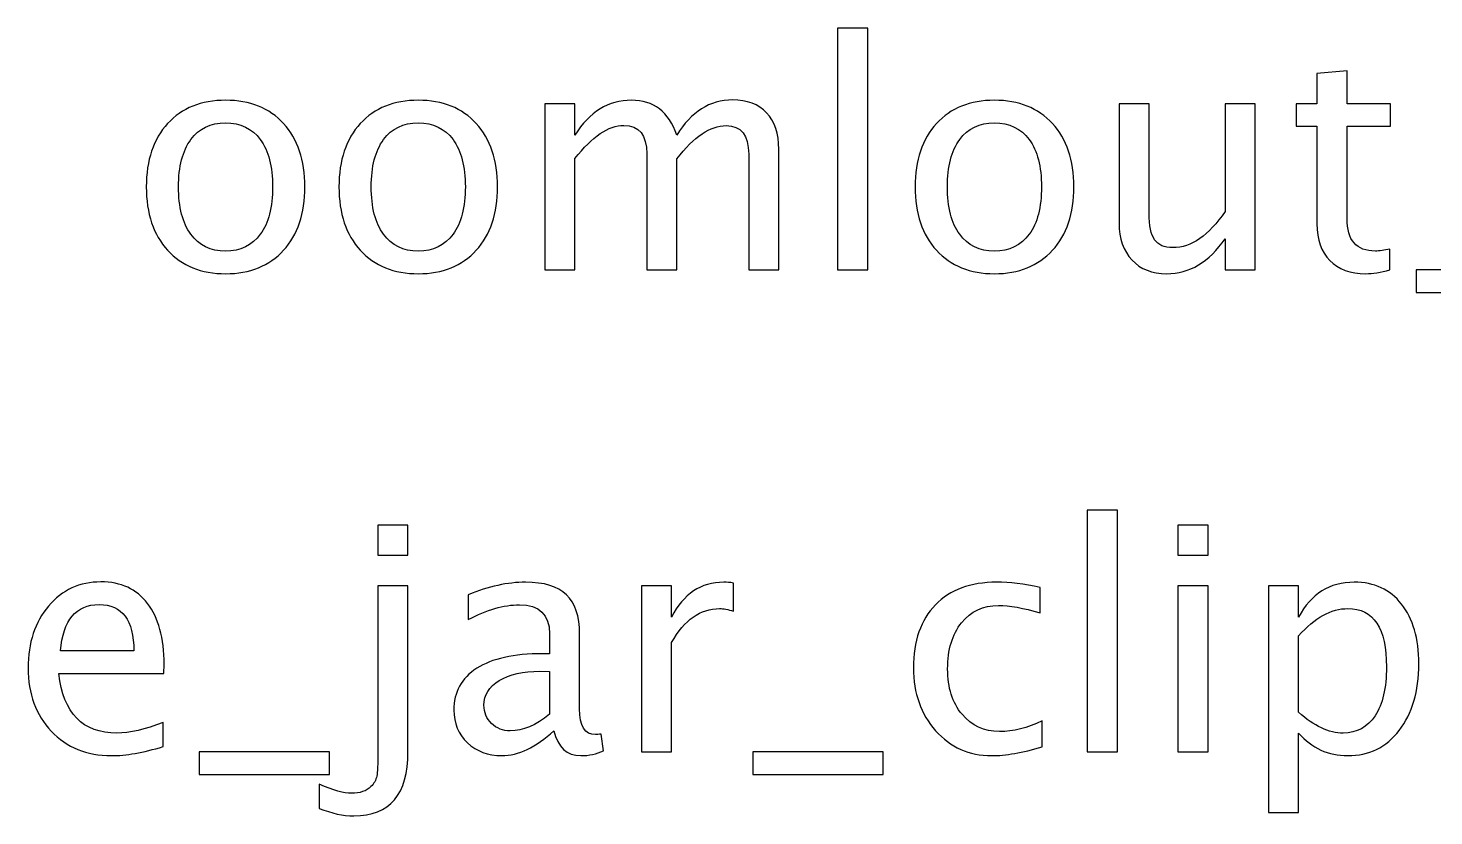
# Model space of a CAD drawing. Header units: centimetres. Extents: x -87 to 69, y -70 to 88.
# Drawn here: x -38.33 to -14.61, y 74.46 to 87.75 of the extents above; entities that cross this region are included whole.
import ezdxf

# ---------------------------------------------------------------- set-up
doc = ezdxf.new("R2010")
doc.units = ezdxf.units.CM
doc.header["$MEASUREMENT"] = 0
doc.layers.add('Layer 1', color=7, linetype='Continuous')

msp = doc.modelspace()

# ---------------------------------------------------------------- linework, layer by layer
at = {"layer": 'Layer 1'}
for points, knots in [([(-24.66794, 83.67044), (-24.66794, 83.67044), (-24.66794, 87.75032), (-24.66794, 87.75032), (-24.66794, 87.75032), (-24.66794, 87.75032), (-24.15994, 87.75032), (-24.15994, 87.75032), (-24.15994, 87.75032), (-24.15994, 87.75032), (-24.15994, 83.67044), (-24.15994, 83.67044), (-24.15994, 83.67044), (-24.15994, 83.67044), (-24.66794, 83.67044), (-24.66794, 83.67044)], [0, 0, 0, 0, 0.2, 0.2, 0.2, 0.2, 0.4, 0.4, 0.4, 0.4, 0.6, 0.6, 0.6, 0.6, 1, 1, 1, 1]), ([(-15.34931, 83.67132), (-15.5063, 83.62811), (-15.643, 83.60694), (-15.75854, 83.60694), (-15.75854, 83.60694), (-16.01783, 83.60694), (-16.21979, 83.68102), (-16.36443, 83.82919), (-16.36443, 83.82919), (-16.50995, 83.97736), (-16.58227, 84.18285), (-16.58227, 84.44655), (-16.58227, 84.44655), (-16.58227, 84.44655), (-16.58227, 86.09402), (-16.58227, 86.09402), (-16.58227, 86.09402), (-16.58227, 86.09402), (-16.93329, 86.09402), (-16.93329, 86.09402), (-16.93329, 86.09402), (-16.93329, 86.09402), (-16.93329, 86.47503), (-16.93329, 86.47503), (-16.93329, 86.47503), (-16.93329, 86.47503), (-16.58227, 86.47503), (-16.58227, 86.47503), (-16.58227, 86.47503), (-16.58227, 86.47503), (-16.58227, 86.98214), (-16.58227, 86.98214), (-16.58227, 86.98214), (-16.58227, 86.98214), (-16.07427, 87.03065), (-16.07427, 87.03065), (-16.07427, 87.03065), (-16.07427, 87.03065), (-16.07427, 86.47503), (-16.07427, 86.47503), (-16.07427, 86.47503), (-16.07427, 86.47503), (-15.33873, 86.47503), (-15.33873, 86.47503), (-15.33873, 86.47503), (-15.33873, 86.47503), (-15.33873, 86.09402), (-15.33873, 86.09402), (-15.33873, 86.09402), (-15.33873, 86.09402), (-16.07427, 86.09402), (-16.07427, 86.09402), (-16.07427, 86.09402), (-16.07427, 86.09402), (-16.07427, 84.53827), (-16.07427, 84.53827), (-16.07427, 84.53827), (-16.07427, 84.17138), (-15.91464, 83.98794), (-15.59626, 83.98794), (-15.59626, 83.98794), (-15.52835, 83.98794), (-15.44633, 83.99941), (-15.34931, 84.02145), (-15.34931, 84.02145), (-15.34931, 84.02145), (-15.34931, 83.67132), (-15.34931, 83.67132)], [0, 0, 0, 0, 0.05555556, 0.05555556, 0.05555556, 0.05555556, 0.11111111, 0.11111111, 0.11111111, 0.11111111, 0.16666667, 0.16666667, 0.16666667, 0.16666667, 0.22222222, 0.22222222, 0.22222222, 0.22222222, 0.27777778, 0.27777778, 0.27777778, 0.27777778, 0.33333333, 0.33333333, 0.33333333, 0.33333333, 0.38888889, 0.38888889, 0.38888889, 0.38888889, 0.44444444, 0.44444444, 0.44444444, 0.44444444, 0.5, 0.5, 0.5, 0.5, 0.55555556, 0.55555556, 0.55555556, 0.55555556, 0.61111111, 0.61111111, 0.61111111, 0.61111111, 0.66666667, 0.66666667, 0.66666667, 0.66666667, 0.72222222, 0.72222222, 0.72222222, 0.72222222, 0.77777778, 0.77777778, 0.77777778, 0.77777778, 0.83333333, 0.83333333, 0.83333333, 0.83333333, 0.88888889, 0.88888889, 0.88888889, 0.88888889, 1, 1, 1, 1]), ([(-34.99376, 83.60694), (-35.40563, 83.60694), (-35.73195, 83.73835), (-35.97183, 84.00117), (-35.97183, 84.00117), (-36.21261, 84.26399), (-36.33255, 84.62118), (-36.33255, 85.07185), (-36.33255, 85.07185), (-36.33255, 85.52164), (-36.21261, 85.87795), (-35.97183, 86.13989), (-35.97183, 86.13989), (-35.73195, 86.40182), (-35.40563, 86.53323), (-34.99376, 86.53323), (-34.99376, 86.53323), (-34.58189, 86.53323), (-34.25557, 86.40182), (-34.01568, 86.13989), (-34.01568, 86.13989), (-33.77491, 85.87795), (-33.65496, 85.52164), (-33.65496, 85.07185), (-33.65496, 85.07185), (-33.65496, 84.62118), (-33.77491, 84.26399), (-34.01568, 84.00117), (-34.01568, 84.00117), (-34.25557, 83.73835), (-34.58189, 83.60694), (-34.99376, 83.60694)], [0, 0, 0, 0, 0.11111111, 0.11111111, 0.11111111, 0.11111111, 0.22222222, 0.22222222, 0.22222222, 0.22222222, 0.33333333, 0.33333333, 0.33333333, 0.33333333, 0.44444444, 0.44444444, 0.44444444, 0.44444444, 0.55555556, 0.55555556, 0.55555556, 0.55555556, 0.66666667, 0.66666667, 0.66666667, 0.66666667, 0.77777778, 0.77777778, 0.77777778, 0.77777778, 1, 1, 1, 1]), ([(-31.74291, 83.60694), (-32.15478, 83.60694), (-32.4811, 83.73835), (-32.72098, 84.00117), (-32.72098, 84.00117), (-32.96176, 84.26399), (-33.0817, 84.62118), (-33.0817, 85.07185), (-33.0817, 85.07185), (-33.0817, 85.52164), (-32.96176, 85.87795), (-32.72098, 86.13989), (-32.72098, 86.13989), (-32.4811, 86.40182), (-32.15478, 86.53323), (-31.74291, 86.53323), (-31.74291, 86.53323), (-31.33104, 86.53323), (-31.00472, 86.40182), (-30.76483, 86.13989), (-30.76483, 86.13989), (-30.52406, 85.87795), (-30.40411, 85.52164), (-30.40411, 85.07185), (-30.40411, 85.07185), (-30.40411, 84.62118), (-30.52406, 84.26399), (-30.76483, 84.00117), (-30.76483, 84.00117), (-31.00472, 83.73835), (-31.33104, 83.60694), (-31.74291, 83.60694)], [0, 0, 0, 0, 0.11111111, 0.11111111, 0.11111111, 0.11111111, 0.22222222, 0.22222222, 0.22222222, 0.22222222, 0.33333333, 0.33333333, 0.33333333, 0.33333333, 0.44444444, 0.44444444, 0.44444444, 0.44444444, 0.55555556, 0.55555556, 0.55555556, 0.55555556, 0.66666667, 0.66666667, 0.66666667, 0.66666667, 0.77777778, 0.77777778, 0.77777778, 0.77777778, 1, 1, 1, 1]), ([(-29.6086, 83.67044), (-29.6086, 83.67044), (-29.6086, 86.47503), (-29.6086, 86.47503), (-29.6086, 86.47503), (-29.6086, 86.47503), (-29.1006, 86.47503), (-29.1006, 86.47503), (-29.1006, 86.47503), (-29.1006, 86.47503), (-29.1006, 85.94498), (-29.1006, 85.94498), (-29.1006, 85.94498), (-28.85277, 86.33744), (-28.53527, 86.53323), (-28.14633, 86.53323), (-28.14633, 86.53323), (-27.77151, 86.53323), (-27.51663, 86.33744), (-27.38081, 85.94498), (-27.38081, 85.94498), (-27.14004, 86.34097), (-26.82606, 86.53853), (-26.44065, 86.53853), (-26.44065, 86.53853), (-26.19459, 86.53853), (-26.00321, 86.46621), (-25.86651, 86.32068), (-25.86651, 86.32068), (-25.72981, 86.17516), (-25.66101, 85.97143), (-25.66101, 85.7095), (-25.66101, 85.7095), (-25.66101, 85.7095), (-25.66101, 83.67044), (-25.66101, 83.67044), (-25.66101, 83.67044), (-25.66101, 83.67044), (-26.16901, 83.67044), (-26.16901, 83.67044), (-26.16901, 83.67044), (-26.16901, 83.67044), (-26.16901, 85.62571), (-26.16901, 85.62571), (-26.16901, 85.62571), (-26.16901, 85.94498), (-26.29601, 86.10461), (-26.55001, 86.10461), (-26.55001, 86.10461), (-26.81372, 86.10461), (-27.09065, 85.91852), (-27.38081, 85.54546), (-27.38081, 85.54546), (-27.38081, 85.54546), (-27.38081, 83.67044), (-27.38081, 83.67044), (-27.38081, 83.67044), (-27.38081, 83.67044), (-27.88881, 83.67044), (-27.88881, 83.67044), (-27.88881, 83.67044), (-27.88881, 83.67044), (-27.88881, 85.62748), (-27.88881, 85.62748), (-27.88881, 85.62748), (-27.88881, 85.94939), (-28.01757, 86.1099), (-28.27598, 86.1099), (-28.27598, 86.1099), (-28.53263, 86.1099), (-28.80779, 85.92293), (-29.1006, 85.5481), (-29.1006, 85.5481), (-29.1006, 85.5481), (-29.1006, 83.67044), (-29.1006, 83.67044), (-29.1006, 83.67044), (-29.1006, 83.67044), (-29.6086, 83.67044), (-29.6086, 83.67044)], [0, 0, 0, 0, 0.04761905, 0.04761905, 0.04761905, 0.04761905, 0.0952381, 0.0952381, 0.0952381, 0.0952381, 0.14285714, 0.14285714, 0.14285714, 0.14285714, 0.19047619, 0.19047619, 0.19047619, 0.19047619, 0.23809524, 0.23809524, 0.23809524, 0.23809524, 0.28571429, 0.28571429, 0.28571429, 0.28571429, 0.33333333, 0.33333333, 0.33333333, 0.33333333, 0.38095238, 0.38095238, 0.38095238, 0.38095238, 0.42857143, 0.42857143, 0.42857143, 0.42857143, 0.47619048, 0.47619048, 0.47619048, 0.47619048, 0.52380952, 0.52380952, 0.52380952, 0.52380952, 0.57142857, 0.57142857, 0.57142857, 0.57142857, 0.61904762, 0.61904762, 0.61904762, 0.61904762, 0.66666667, 0.66666667, 0.66666667, 0.66666667, 0.71428571, 0.71428571, 0.71428571, 0.71428571, 0.76190476, 0.76190476, 0.76190476, 0.76190476, 0.80952381, 0.80952381, 0.80952381, 0.80952381, 0.85714286, 0.85714286, 0.85714286, 0.85714286, 0.9047619, 0.9047619, 0.9047619, 0.9047619, 1, 1, 1, 1]), ([(-22.02211, 83.60694), (-22.43398, 83.60694), (-22.7603, 83.73835), (-23.00018, 84.00117), (-23.00018, 84.00117), (-23.24096, 84.26399), (-23.3609, 84.62118), (-23.3609, 85.07185), (-23.3609, 85.07185), (-23.3609, 85.52164), (-23.24096, 85.87795), (-23.00018, 86.13989), (-23.00018, 86.13989), (-22.7603, 86.40182), (-22.43398, 86.53323), (-22.02211, 86.53323), (-22.02211, 86.53323), (-21.61024, 86.53323), (-21.28392, 86.40182), (-21.04403, 86.13989), (-21.04403, 86.13989), (-20.80326, 85.87795), (-20.68331, 85.52164), (-20.68331, 85.07185), (-20.68331, 85.07185), (-20.68331, 84.62118), (-20.80326, 84.26399), (-21.04403, 84.00117), (-21.04403, 84.00117), (-21.28392, 83.73835), (-21.61024, 83.60694), (-22.02211, 83.60694)], [0, 0, 0, 0, 0.11111111, 0.11111111, 0.11111111, 0.11111111, 0.22222222, 0.22222222, 0.22222222, 0.22222222, 0.33333333, 0.33333333, 0.33333333, 0.33333333, 0.44444444, 0.44444444, 0.44444444, 0.44444444, 0.55555556, 0.55555556, 0.55555556, 0.55555556, 0.66666667, 0.66666667, 0.66666667, 0.66666667, 0.77777778, 0.77777778, 0.77777778, 0.77777778, 1, 1, 1, 1]), ([(-18.13097, 83.67044), (-18.13097, 83.67044), (-18.13097, 84.19784), (-18.13097, 84.19784), (-18.13097, 84.19784), (-18.40172, 83.80361), (-18.73069, 83.60694), (-19.11698, 83.60694), (-19.11698, 83.60694), (-19.36216, 83.60694), (-19.55707, 83.68367), (-19.70171, 83.83801), (-19.70171, 83.83801), (-19.84723, 83.99235), (-19.91955, 84.19961), (-19.91955, 84.46154), (-19.91955, 84.46154), (-19.91955, 84.46154), (-19.91955, 86.47503), (-19.91955, 86.47503), (-19.91955, 86.47503), (-19.91955, 86.47503), (-19.41155, 86.47503), (-19.41155, 86.47503), (-19.41155, 86.47503), (-19.41155, 86.47503), (-19.41155, 84.62735), (-19.41155, 84.62735), (-19.41155, 84.62735), (-19.41155, 84.41657), (-19.38068, 84.26752), (-19.31983, 84.17932), (-19.31983, 84.17932), (-19.25809, 84.09025), (-19.15579, 84.04615), (-19.01203, 84.04615), (-19.01203, 84.04615), (-18.70158, 84.04615), (-18.40701, 84.24988), (-18.13097, 84.65822), (-18.13097, 84.65822), (-18.13097, 84.65822), (-18.13097, 86.47503), (-18.13097, 86.47503), (-18.13097, 86.47503), (-18.13097, 86.47503), (-17.62296, 86.47503), (-17.62296, 86.47503), (-17.62296, 86.47503), (-17.62296, 86.47503), (-17.62296, 83.67044), (-17.62296, 83.67044), (-17.62296, 83.67044), (-17.62296, 83.67044), (-18.13097, 83.67044), (-18.13097, 83.67044)], [0, 0, 0, 0, 0.06666667, 0.06666667, 0.06666667, 0.06666667, 0.13333333, 0.13333333, 0.13333333, 0.13333333, 0.2, 0.2, 0.2, 0.2, 0.26666667, 0.26666667, 0.26666667, 0.26666667, 0.33333333, 0.33333333, 0.33333333, 0.33333333, 0.4, 0.4, 0.4, 0.4, 0.46666667, 0.46666667, 0.46666667, 0.46666667, 0.53333333, 0.53333333, 0.53333333, 0.53333333, 0.6, 0.6, 0.6, 0.6, 0.66666667, 0.66666667, 0.66666667, 0.66666667, 0.73333333, 0.73333333, 0.73333333, 0.73333333, 0.8, 0.8, 0.8, 0.8, 0.86666667, 0.86666667, 0.86666667, 0.86666667, 1, 1, 1, 1]), ([(-34.99464, 83.98794), (-34.74328, 83.98794), (-34.54749, 84.08231), (-34.40815, 84.27193), (-34.40815, 84.27193), (-34.26968, 84.46066), (-34.20001, 84.72789), (-34.20001, 85.07185), (-34.20001, 85.07185), (-34.20001, 85.41493), (-34.26968, 85.68127), (-34.40815, 85.87001), (-34.40815, 85.87001), (-34.54749, 86.05787), (-34.74328, 86.15223), (-34.99464, 86.15223), (-34.99464, 86.15223), (-35.24688, 86.15223), (-35.44267, 86.05787), (-35.58025, 85.87001), (-35.58025, 85.87001), (-35.71872, 85.68127), (-35.78751, 85.41493), (-35.78751, 85.07185), (-35.78751, 85.07185), (-35.78751, 84.72789), (-35.71872, 84.46066), (-35.58025, 84.27193), (-35.58025, 84.27193), (-35.44267, 84.08231), (-35.24688, 83.98794), (-34.99464, 83.98794)], [0, 0, 0, 0, 0.11111111, 0.11111111, 0.11111111, 0.11111111, 0.22222222, 0.22222222, 0.22222222, 0.22222222, 0.33333333, 0.33333333, 0.33333333, 0.33333333, 0.44444444, 0.44444444, 0.44444444, 0.44444444, 0.55555556, 0.55555556, 0.55555556, 0.55555556, 0.66666667, 0.66666667, 0.66666667, 0.66666667, 0.77777778, 0.77777778, 0.77777778, 0.77777778, 1, 1, 1, 1]), ([(-31.74379, 83.98794), (-31.49243, 83.98794), (-31.29664, 84.08231), (-31.1573, 84.27193), (-31.1573, 84.27193), (-31.01883, 84.46066), (-30.94916, 84.72789), (-30.94916, 85.07185), (-30.94916, 85.07185), (-30.94916, 85.41493), (-31.01883, 85.68127), (-31.1573, 85.87001), (-31.1573, 85.87001), (-31.29664, 86.05787), (-31.49243, 86.15223), (-31.74379, 86.15223), (-31.74379, 86.15223), (-31.99603, 86.15223), (-32.19182, 86.05787), (-32.3294, 85.87001), (-32.3294, 85.87001), (-32.46787, 85.68127), (-32.53666, 85.41493), (-32.53666, 85.07185), (-32.53666, 85.07185), (-32.53666, 84.72789), (-32.46787, 84.46066), (-32.3294, 84.27193), (-32.3294, 84.27193), (-32.19182, 84.08231), (-31.99603, 83.98794), (-31.74379, 83.98794)], [0, 0, 0, 0, 0.11111111, 0.11111111, 0.11111111, 0.11111111, 0.22222222, 0.22222222, 0.22222222, 0.22222222, 0.33333333, 0.33333333, 0.33333333, 0.33333333, 0.44444444, 0.44444444, 0.44444444, 0.44444444, 0.55555556, 0.55555556, 0.55555556, 0.55555556, 0.66666667, 0.66666667, 0.66666667, 0.66666667, 0.77777778, 0.77777778, 0.77777778, 0.77777778, 1, 1, 1, 1]), ([(-22.02299, 83.98794), (-21.77163, 83.98794), (-21.57584, 84.08231), (-21.4365, 84.27193), (-21.4365, 84.27193), (-21.29803, 84.46066), (-21.22836, 84.72789), (-21.22836, 85.07185), (-21.22836, 85.07185), (-21.22836, 85.41493), (-21.29803, 85.68127), (-21.4365, 85.87001), (-21.4365, 85.87001), (-21.57584, 86.05787), (-21.77163, 86.15223), (-22.02299, 86.15223), (-22.02299, 86.15223), (-22.27523, 86.15223), (-22.47102, 86.05787), (-22.6086, 85.87001), (-22.6086, 85.87001), (-22.74707, 85.68127), (-22.81586, 85.41493), (-22.81586, 85.07185), (-22.81586, 85.07185), (-22.81586, 84.72789), (-22.74707, 84.46066), (-22.6086, 84.27193), (-22.6086, 84.27193), (-22.47102, 84.08231), (-22.27523, 83.98794), (-22.02299, 83.98794)], [0, 0, 0, 0, 0.11111111, 0.11111111, 0.11111111, 0.11111111, 0.22222222, 0.22222222, 0.22222222, 0.22222222, 0.33333333, 0.33333333, 0.33333333, 0.33333333, 0.44444444, 0.44444444, 0.44444444, 0.44444444, 0.55555556, 0.55555556, 0.55555556, 0.55555556, 0.66666667, 0.66666667, 0.66666667, 0.66666667, 0.77777778, 0.77777778, 0.77777778, 0.77777778, 1, 1, 1, 1]), ([(-14.91011, 83.28944), (-14.91011, 83.28944), (-14.91011, 83.67044), (-14.91011, 83.67044), (-14.91011, 83.67044), (-14.91011, 83.67044), (-12.70878, 83.67044), (-12.70878, 83.67044), (-12.70878, 83.67044), (-12.70878, 83.67044), (-12.70878, 83.28944), (-12.70878, 83.28944), (-12.70878, 83.28944), (-12.70878, 83.28944), (-14.91011, 83.28944), (-14.91011, 83.28944)], [0, 0, 0, 0, 0.2, 0.2, 0.2, 0.2, 0.4, 0.4, 0.4, 0.4, 0.6, 0.6, 0.6, 0.6, 1, 1, 1, 1]), ([(-20.45665, 75.53891), (-20.45665, 75.53891), (-20.45665, 79.61879), (-20.45665, 79.61879), (-20.45665, 79.61879), (-20.45665, 79.61879), (-19.94865, 79.61879), (-19.94865, 79.61879), (-19.94865, 79.61879), (-19.94865, 79.61879), (-19.94865, 75.53891), (-19.94865, 75.53891), (-19.94865, 75.53891), (-19.94865, 75.53891), (-20.45665, 75.53891), (-20.45665, 75.53891)], [0, 0, 0, 0, 0.2, 0.2, 0.2, 0.2, 0.4, 0.4, 0.4, 0.4, 0.6, 0.6, 0.6, 0.6, 1, 1, 1, 1]), ([(-32.42463, 78.85679), (-32.42463, 78.85679), (-32.42463, 79.36479), (-32.42463, 79.36479), (-32.42463, 79.36479), (-32.42463, 79.36479), (-31.91663, 79.36479), (-31.91663, 79.36479), (-31.91663, 79.36479), (-31.91663, 79.36479), (-31.91663, 78.85679), (-31.91663, 78.85679), (-31.91663, 78.85679), (-31.91663, 78.85679), (-32.42463, 78.85679), (-32.42463, 78.85679)], [0, 0, 0, 0, 0.2, 0.2, 0.2, 0.2, 0.4, 0.4, 0.4, 0.4, 0.6, 0.6, 0.6, 0.6, 1, 1, 1, 1]), ([(-18.92736, 78.85679), (-18.92736, 78.85679), (-18.92736, 79.36479), (-18.92736, 79.36479), (-18.92736, 79.36479), (-18.92736, 79.36479), (-18.41936, 79.36479), (-18.41936, 79.36479), (-18.41936, 79.36479), (-18.41936, 79.36479), (-18.41936, 78.85679), (-18.41936, 78.85679), (-18.41936, 78.85679), (-18.41936, 78.85679), (-18.92736, 78.85679), (-18.92736, 78.85679)], [0, 0, 0, 0, 0.2, 0.2, 0.2, 0.2, 0.4, 0.4, 0.4, 0.4, 0.6, 0.6, 0.6, 0.6, 1, 1, 1, 1]), ([(-36.04501, 75.62887), (-36.38632, 75.52656), (-36.67825, 75.47541), (-36.92166, 75.47541), (-36.92166, 75.47541), (-37.33706, 75.47541), (-37.67484, 75.61299), (-37.93502, 75.88728), (-37.93502, 75.88728), (-38.19519, 76.16156), (-38.32572, 76.51699), (-38.32572, 76.95443), (-38.32572, 76.95443), (-38.32572, 77.37865), (-38.21107, 77.72702), (-37.98088, 77.99954), (-37.98088, 77.99954), (-37.75069, 78.27118), (-37.45612, 78.407), (-37.09717, 78.407), (-37.09717, 78.407), (-36.75762, 78.407), (-36.4948, 78.28617), (-36.30959, 78.04452), (-36.30959, 78.04452), (-36.12439, 77.80286), (-36.03178, 77.46067), (-36.03178, 77.01705), (-36.03178, 77.01705), (-36.03178, 77.01705), (-36.03443, 76.86183), (-36.03443, 76.86183), (-36.03443, 76.86183), (-36.03443, 76.86183), (-37.80714, 76.86183), (-37.80714, 76.86183), (-37.80714, 76.86183), (-37.73305, 76.19155), (-37.40585, 75.85641), (-36.82641, 75.85641), (-36.82641, 75.85641), (-36.61386, 75.85641), (-36.35369, 75.91638), (-36.04501, 76.03633), (-36.04501, 76.03633), (-36.04501, 76.03633), (-36.04501, 75.62887), (-36.04501, 75.62887)], [0, 0, 0, 0, 0.07692308, 0.07692308, 0.07692308, 0.07692308, 0.15384615, 0.15384615, 0.15384615, 0.15384615, 0.23076923, 0.23076923, 0.23076923, 0.23076923, 0.30769231, 0.30769231, 0.30769231, 0.30769231, 0.38461538, 0.38461538, 0.38461538, 0.38461538, 0.46153846, 0.46153846, 0.46153846, 0.46153846, 0.53846154, 0.53846154, 0.53846154, 0.53846154, 0.61538462, 0.61538462, 0.61538462, 0.61538462, 0.69230769, 0.69230769, 0.69230769, 0.69230769, 0.76923077, 0.76923077, 0.76923077, 0.76923077, 0.84615385, 0.84615385, 0.84615385, 0.84615385, 1, 1, 1, 1]), ([(-33.41418, 74.58641), (-33.41418, 74.58641), (-33.41418, 74.99387), (-33.41418, 74.99387), (-33.41418, 74.99387), (-33.17605, 74.89156), (-32.99437, 74.84041), (-32.87002, 74.84041), (-32.87002, 74.84041), (-32.7289, 74.84041), (-32.61866, 74.87833), (-32.54105, 74.95418), (-32.54105, 74.95418), (-32.48901, 75.00533), (-32.45726, 75.06442), (-32.44404, 75.12969), (-32.44404, 75.12969), (-32.43081, 75.19495), (-32.42463, 75.33165), (-32.42463, 75.53979), (-32.42463, 75.53979), (-32.42463, 75.53979), (-32.42463, 78.3435), (-32.42463, 78.3435), (-32.42463, 78.3435), (-32.42463, 78.3435), (-31.91663, 78.3435), (-31.91663, 78.3435), (-31.91663, 78.3435), (-31.91663, 78.3435), (-31.91663, 75.54067), (-31.91663, 75.54067), (-31.91663, 75.54067), (-31.91663, 74.82012), (-32.2209, 74.45941), (-32.83033, 74.45941), (-32.83033, 74.45941), (-33.01113, 74.45941), (-33.20604, 74.50174), (-33.41418, 74.58641)], [0, 0, 0, 0, 0.09090909, 0.09090909, 0.09090909, 0.09090909, 0.18181818, 0.18181818, 0.18181818, 0.18181818, 0.27272727, 0.27272727, 0.27272727, 0.27272727, 0.36363636, 0.36363636, 0.36363636, 0.36363636, 0.45454545, 0.45454545, 0.45454545, 0.45454545, 0.54545455, 0.54545455, 0.54545455, 0.54545455, 0.63636364, 0.63636364, 0.63636364, 0.63636364, 0.72727273, 0.72727273, 0.72727273, 0.72727273, 0.81818182, 0.81818182, 0.81818182, 0.81818182, 1, 1, 1, 1]), ([(-29.45424, 75.8961), (-29.75939, 75.61564), (-30.05308, 75.47541), (-30.3353, 75.47541), (-30.3353, 75.47541), (-30.56726, 75.47541), (-30.7604, 75.54773), (-30.91298, 75.69325), (-30.91298, 75.69325), (-31.06644, 75.83877), (-31.14317, 76.02222), (-31.14317, 76.24358), (-31.14317, 76.24358), (-31.14317, 76.54962), (-31.0144, 76.7851), (-30.75687, 76.94914), (-30.75687, 76.94914), (-30.49935, 77.11318), (-30.12981, 77.1952), (-29.64827, 77.1952), (-29.64827, 77.1952), (-29.64827, 77.1952), (-29.52921, 77.1952), (-29.52921, 77.1952), (-29.52921, 77.1952), (-29.52921, 77.1952), (-29.52921, 77.53299), (-29.52921, 77.53299), (-29.52921, 77.53299), (-29.52921, 77.85843), (-29.69854, 78.0207), (-30.03809, 78.0207), (-30.03809, 78.0207), (-30.30091, 78.0207), (-30.58842, 77.9378), (-30.89975, 77.77199), (-30.89975, 77.77199), (-30.89975, 77.77199), (-30.89975, 78.19004), (-30.89975, 78.19004), (-30.89975, 78.19004), (-30.55756, 78.33115), (-30.23476, 78.4017), (-29.93226, 78.4017), (-29.93226, 78.4017), (-29.62093, 78.4017), (-29.39074, 78.33115), (-29.24346, 78.18915), (-29.24346, 78.18915), (-29.09529, 78.04716), (-29.02121, 77.82844), (-29.02121, 77.53299), (-29.02121, 77.53299), (-29.02121, 77.53299), (-29.02121, 76.26563), (-29.02121, 76.26563), (-29.02121, 76.26563), (-29.02121, 75.97547), (-28.93213, 75.82995), (-28.7531, 75.82995), (-28.7531, 75.82995), (-28.73105, 75.82995), (-28.69842, 75.83348), (-28.6552, 75.84054), (-28.6552, 75.84054), (-28.6552, 75.84054), (-28.61904, 75.55831), (-28.61904, 75.55831), (-28.61904, 75.55831), (-28.73457, 75.50275), (-28.86157, 75.47541), (-29.00092, 75.47541), (-29.00092, 75.47541), (-29.23817, 75.47541), (-29.38898, 75.61564), (-29.45424, 75.8961)], [0, 0, 0, 0, 0.05, 0.05, 0.05, 0.05, 0.1, 0.1, 0.1, 0.1, 0.15, 0.15, 0.15, 0.15, 0.2, 0.2, 0.2, 0.2, 0.25, 0.25, 0.25, 0.25, 0.3, 0.3, 0.3, 0.3, 0.35, 0.35, 0.35, 0.35, 0.4, 0.4, 0.4, 0.4, 0.45, 0.45, 0.45, 0.45, 0.5, 0.5, 0.5, 0.5, 0.55, 0.55, 0.55, 0.55, 0.6, 0.6, 0.6, 0.6, 0.65, 0.65, 0.65, 0.65, 0.7, 0.7, 0.7, 0.7, 0.75, 0.75, 0.75, 0.75, 0.8, 0.8, 0.8, 0.8, 0.85, 0.85, 0.85, 0.85, 0.9, 0.9, 0.9, 0.9, 1, 1, 1, 1]), ([(-27.97787, 75.53891), (-27.97787, 75.53891), (-27.97787, 78.3435), (-27.97787, 78.3435), (-27.97787, 78.3435), (-27.97787, 78.3435), (-27.46987, 78.3435), (-27.46987, 78.3435), (-27.46987, 78.3435), (-27.46987, 78.3435), (-27.46987, 77.81345), (-27.46987, 77.81345), (-27.46987, 77.81345), (-27.2679, 78.20591), (-26.9751, 78.4017), (-26.59057, 78.4017), (-26.59057, 78.4017), (-26.53854, 78.4017), (-26.48385, 78.39729), (-26.42741, 78.38847), (-26.42741, 78.38847), (-26.42741, 78.38847), (-26.42741, 77.91311), (-26.42741, 77.91311), (-26.42741, 77.91311), (-26.5156, 77.94221), (-26.59322, 77.9572), (-26.66024, 77.9572), (-26.66024, 77.9572), (-26.98304, 77.9572), (-27.25291, 77.7667), (-27.46987, 77.38482), (-27.46987, 77.38482), (-27.46987, 77.38482), (-27.46987, 75.53891), (-27.46987, 75.53891), (-27.46987, 75.53891), (-27.46987, 75.53891), (-27.97787, 75.53891), (-27.97787, 75.53891)], [0, 0, 0, 0, 0.09090909, 0.09090909, 0.09090909, 0.09090909, 0.18181818, 0.18181818, 0.18181818, 0.18181818, 0.27272727, 0.27272727, 0.27272727, 0.27272727, 0.36363636, 0.36363636, 0.36363636, 0.36363636, 0.45454545, 0.45454545, 0.45454545, 0.45454545, 0.54545455, 0.54545455, 0.54545455, 0.54545455, 0.63636364, 0.63636364, 0.63636364, 0.63636364, 0.72727273, 0.72727273, 0.72727273, 0.72727273, 0.81818182, 0.81818182, 0.81818182, 0.81818182, 1, 1, 1, 1]), ([(-21.21954, 75.62358), (-21.5485, 75.5248), (-21.83249, 75.47541), (-22.07149, 75.47541), (-22.07149, 75.47541), (-22.45073, 75.47541), (-22.7647, 75.61564), (-23.01429, 75.89522), (-23.01429, 75.89522), (-23.26388, 76.17567), (-23.38912, 76.52933), (-23.38912, 76.95531), (-23.38912, 76.95531), (-23.38912, 77.4104), (-23.26565, 77.76582), (-23.0187, 78.01982), (-23.0187, 78.01982), (-22.77176, 78.2747), (-22.42692, 78.4017), (-21.98418, 78.4017), (-21.98418, 78.4017), (-21.76634, 78.4017), (-21.52116, 78.37172), (-21.25129, 78.31175), (-21.25129, 78.31175), (-21.25129, 78.31175), (-21.25129, 77.88312), (-21.25129, 77.88312), (-21.25129, 77.88312), (-21.53792, 77.96779), (-21.77163, 78.01012), (-21.95155, 78.01012), (-21.95155, 78.01012), (-22.21261, 78.01012), (-22.42163, 77.91222), (-22.57773, 77.71731), (-22.57773, 77.71731), (-22.73383, 77.5224), (-22.81233, 77.26223), (-22.81233, 76.93767), (-22.81233, 76.93767), (-22.81233, 76.62282), (-22.73119, 76.36882), (-22.56979, 76.17391), (-22.56979, 76.17391), (-22.4084, 75.97988), (-22.19761, 75.88287), (-21.93567, 75.88287), (-21.93567, 75.88287), (-21.70372, 75.88287), (-21.4656, 75.94284), (-21.21954, 76.06279), (-21.21954, 76.06279), (-21.21954, 76.06279), (-21.21954, 75.62358), (-21.21954, 75.62358)], [0, 0, 0, 0, 0.06666667, 0.06666667, 0.06666667, 0.06666667, 0.13333333, 0.13333333, 0.13333333, 0.13333333, 0.2, 0.2, 0.2, 0.2, 0.26666667, 0.26666667, 0.26666667, 0.26666667, 0.33333333, 0.33333333, 0.33333333, 0.33333333, 0.4, 0.4, 0.4, 0.4, 0.46666667, 0.46666667, 0.46666667, 0.46666667, 0.53333333, 0.53333333, 0.53333333, 0.53333333, 0.6, 0.6, 0.6, 0.6, 0.66666667, 0.66666667, 0.66666667, 0.66666667, 0.73333333, 0.73333333, 0.73333333, 0.73333333, 0.8, 0.8, 0.8, 0.8, 0.86666667, 0.86666667, 0.86666667, 0.86666667, 1, 1, 1, 1]), ([(-18.92736, 75.53891), (-18.92736, 75.53891), (-18.92736, 78.3435), (-18.92736, 78.3435), (-18.92736, 78.3435), (-18.92736, 78.3435), (-18.41936, 78.3435), (-18.41936, 78.3435), (-18.41936, 78.3435), (-18.41936, 78.3435), (-18.41936, 75.53891), (-18.41936, 75.53891), (-18.41936, 75.53891), (-18.41936, 75.53891), (-18.92736, 75.53891), (-18.92736, 75.53891)], [0, 0, 0, 0, 0.2, 0.2, 0.2, 0.2, 0.4, 0.4, 0.4, 0.4, 0.6, 0.6, 0.6, 0.6, 1, 1, 1, 1]), ([(-17.39807, 74.51762), (-17.39807, 74.51762), (-17.39807, 78.3435), (-17.39807, 78.3435), (-17.39807, 78.3435), (-17.39807, 78.3435), (-16.89007, 78.3435), (-16.89007, 78.3435), (-16.89007, 78.3435), (-16.89007, 78.3435), (-16.89007, 77.81345), (-16.89007, 77.81345), (-16.89007, 77.81345), (-16.68193, 78.20591), (-16.36884, 78.4017), (-15.95168, 78.4017), (-15.95168, 78.4017), (-15.61389, 78.4017), (-15.34843, 78.27911), (-15.1544, 78.03305), (-15.1544, 78.03305), (-14.96037, 77.78699), (-14.86336, 77.45097), (-14.86336, 77.02499), (-14.86336, 77.02499), (-14.86336, 76.56108), (-14.9736, 76.18626), (-15.19321, 75.90227), (-15.19321, 75.90227), (-15.41281, 75.6174), (-15.70209, 75.47541), (-16.06016, 75.47541), (-16.06016, 75.47541), (-16.39265, 75.47541), (-16.66958, 75.60241), (-16.89007, 75.85729), (-16.89007, 75.85729), (-16.89007, 75.85729), (-16.89007, 74.51762), (-16.89007, 74.51762), (-16.89007, 74.51762), (-16.89007, 74.51762), (-17.39807, 74.51762), (-17.39807, 74.51762)], [0, 0, 0, 0, 0.08333333, 0.08333333, 0.08333333, 0.08333333, 0.16666667, 0.16666667, 0.16666667, 0.16666667, 0.25, 0.25, 0.25, 0.25, 0.33333333, 0.33333333, 0.33333333, 0.33333333, 0.41666667, 0.41666667, 0.41666667, 0.41666667, 0.5, 0.5, 0.5, 0.5, 0.58333333, 0.58333333, 0.58333333, 0.58333333, 0.66666667, 0.66666667, 0.66666667, 0.66666667, 0.75, 0.75, 0.75, 0.75, 0.83333333, 0.83333333, 0.83333333, 0.83333333, 1, 1, 1, 1]), ([(-37.78068, 77.24283), (-37.78068, 77.24283), (-36.54243, 77.24283), (-36.54243, 77.24283), (-36.54243, 77.24283), (-36.54243, 77.76494), (-36.73734, 78.02599), (-37.12627, 78.02599), (-37.12627, 78.02599), (-37.51786, 78.02599), (-37.7357, 77.76494), (-37.78068, 77.24283)], [0, 0, 0, 0, 0.25, 0.25, 0.25, 0.25, 0.5, 0.5, 0.5, 0.5, 1, 1, 1, 1]), ([(-16.89007, 76.20742), (-16.62813, 75.97371), (-16.37854, 75.85641), (-16.1413, 75.85641), (-16.1413, 75.85641), (-15.90758, 75.85641), (-15.72678, 75.95431), (-15.59978, 76.14922), (-15.59978, 76.14922), (-15.4719, 76.34413), (-15.4084, 76.61841), (-15.4084, 76.97295), (-15.4084, 76.97295), (-15.4084, 77.62912), (-15.62536, 77.9572), (-16.05928, 77.9572), (-16.05928, 77.9572), (-16.34326, 77.9572), (-16.62019, 77.80374), (-16.89007, 77.49595), (-16.89007, 77.49595), (-16.89007, 77.49595), (-16.89007, 76.20742), (-16.89007, 76.20742)], [0, 0, 0, 0, 0.14285714, 0.14285714, 0.14285714, 0.14285714, 0.28571429, 0.28571429, 0.28571429, 0.28571429, 0.42857143, 0.42857143, 0.42857143, 0.42857143, 0.57142857, 0.57142857, 0.57142857, 0.57142857, 0.71428571, 0.71428571, 0.71428571, 0.71428571, 1, 1, 1, 1]), ([(-29.52921, 76.17303), (-29.52921, 76.17303), (-29.52921, 76.89358), (-29.52921, 76.89358), (-29.52921, 76.89358), (-29.52921, 76.89358), (-29.69237, 76.89887), (-29.69237, 76.89887), (-29.69237, 76.89887), (-29.97459, 76.89887), (-30.20213, 76.84683), (-30.37587, 76.74276), (-30.37587, 76.74276), (-30.54874, 76.63781), (-30.63517, 76.49935), (-30.63517, 76.32649), (-30.63517, 76.32649), (-30.63517, 76.20566), (-30.59195, 76.10335), (-30.5064, 76.01957), (-30.5064, 76.01957), (-30.41997, 75.93579), (-30.31502, 75.89345), (-30.19067, 75.89345), (-30.19067, 75.89345), (-29.979, 75.89345), (-29.75851, 75.98694), (-29.52921, 76.17303)], [0, 0, 0, 0, 0.125, 0.125, 0.125, 0.125, 0.25, 0.25, 0.25, 0.25, 0.375, 0.375, 0.375, 0.375, 0.5, 0.5, 0.5, 0.5, 0.625, 0.625, 0.625, 0.625, 0.75, 0.75, 0.75, 0.75, 1, 1, 1, 1]), ([(-35.44088, 75.15791), (-35.44088, 75.15791), (-35.44088, 75.53891), (-35.44088, 75.53891), (-35.44088, 75.53891), (-35.44088, 75.53891), (-33.23955, 75.53891), (-33.23955, 75.53891), (-33.23955, 75.53891), (-33.23955, 75.53891), (-33.23955, 75.15791), (-33.23955, 75.15791), (-33.23955, 75.15791), (-33.23955, 75.15791), (-35.44088, 75.15791), (-35.44088, 75.15791)], [0, 0, 0, 0, 0.2, 0.2, 0.2, 0.2, 0.4, 0.4, 0.4, 0.4, 0.6, 0.6, 0.6, 0.6, 1, 1, 1, 1]), ([(-26.09845, 75.15791), (-26.09845, 75.15791), (-26.09845, 75.53891), (-26.09845, 75.53891), (-26.09845, 75.53891), (-26.09845, 75.53891), (-23.89712, 75.53891), (-23.89712, 75.53891), (-23.89712, 75.53891), (-23.89712, 75.53891), (-23.89712, 75.15791), (-23.89712, 75.15791), (-23.89712, 75.15791), (-23.89712, 75.15791), (-26.09845, 75.15791), (-26.09845, 75.15791)], [0, 0, 0, 0, 0.2, 0.2, 0.2, 0.2, 0.4, 0.4, 0.4, 0.4, 0.6, 0.6, 0.6, 0.6, 1, 1, 1, 1])]:
    msp.add_open_spline(points, degree=3, knots=knots, dxfattribs=at)

doc.saveas('drawing.dxf')
